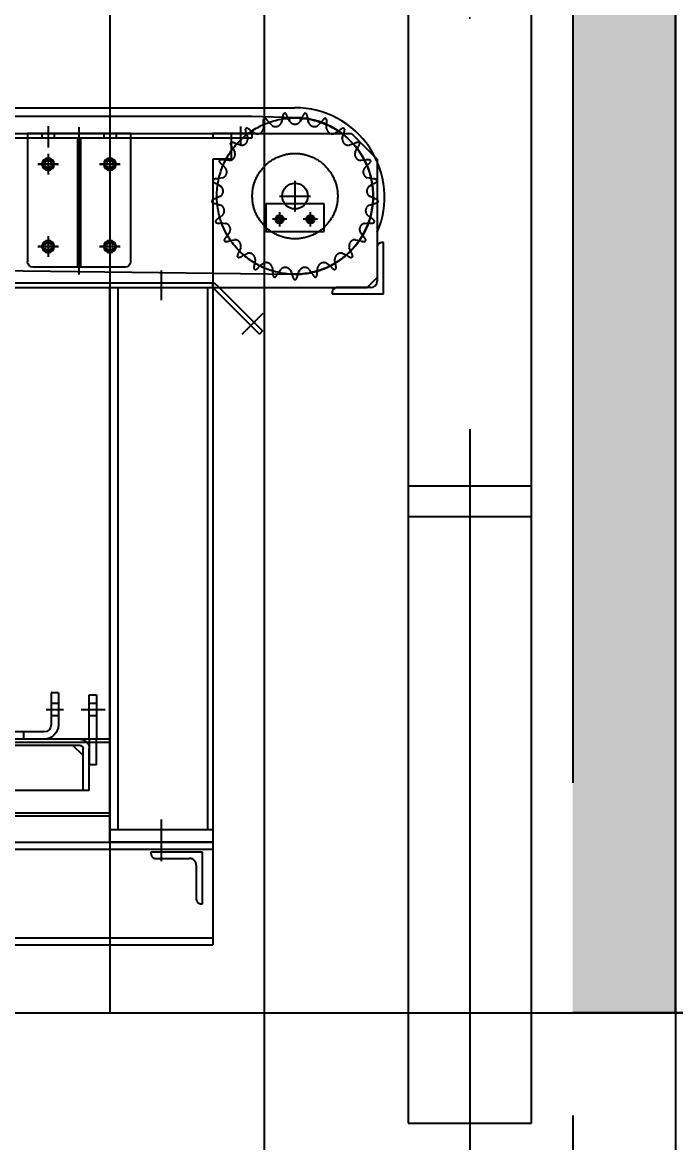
# Model space of a CAD drawing. Extents: x 0 to 210250, y -124674 to 148500.
# Drawn here: x 180342 to 180977, y -120430 to -119340 of the extents above; entities that cross this region are included whole.
import ezdxf

# ---------------------------------------------------------------- set-up
doc = ezdxf.new("R2010")
doc.units = 0
doc.header["$LTSCALE"] = 400
doc.header["$PDSIZE"] = 2
for name, pattern in [('CEN', [17, 15, -1, 0, -1]), ('CENTER', [23, 20, -1, 1, -1]), ('HIDDEN', [9.525, 6.35, -3.175])]:
    doc.linetypes.add(name, pattern=pattern)
doc.layers.get('0').update_dxf_attribs({"linetype": 'CONTINUOUS'})
doc.layers.get('DEFPOINTS').update_dxf_attribs({"linetype": 'CONTINUOUS'})
for name, color, linetype in [('CENTER', 6, 'CEN'), ('DIM', 2, 'CONTINUOUS'), ('GZ_3', 8, 'HIDDEN'), ('GZ_4', 4, 'CENTER'), ('GZ_Qoo06', 6, 'CONTINUOUS'), ('GZ_Qoo08', 8, 'CONTINUOUS'), ('GZ_Qoo10', 181, 'CONTINUOUS'), ('PAINT', 3, 'CONTINUOUS'), ('RAIN', 3, 'CONTINUOUS'), ('WALL', 2, 'CONTINUOUS'), ('WINDOW', 3, 'CONTINUOUS')]:
    doc.layers.add(name, color=color, linetype=linetype)
doc.styles.add('ROMANS', font='romans.shx', dxfattribs={"width": 0.8})
doc.styles.get("Standard").update_dxf_attribs({"font": 'ISOCP.SHX', "bigfont": 'CHINESET.SHX'})
doc.dimstyles.new('AM_ISO', dxfattribs={"dimscale": 300, "dimtxt": 3.5, "dimasz": 3.5, "dimexe": 1, "dimexo": 1, "dimgap": 1.5, "dimtad": 1, "dimdsep": 46, "dimtxsty": 'Standard', "dimcen": 0, "dimclrd": 256, "dimclre": 256, "dimclrt": 256, "dimadec": 0, "dimazin": 2, "dimtp": 0.1, "dimtm": 0.1, "dimtfac": 0.71, "dimtmove": 0, "dimatfit": 3, "dimfxl": 0, "dimlwd": -1, "dimlwe": -1, "dimarcsym": 0})

# ---------------------------------------------------------------- blocks, each defined once
blk = doc.blocks.new('A$C59AC08B8')
at = {"layer": 'PAINT', "linetype": 'Continuous'}
blk.add_lwpolyline([(4696.64, -295.08), (2326.54, -295.08), (2326.54, -307.08), (4696.64, -307.08)], dxfattribs=at)
at = {"layer": 'RAIN', "linetype": 'Continuous'}
for p, q in [((2385.47, -307.08), (2385.47, -295.08)), ((2388.47, -307.08), (2388.47, -295.08))]:
    blk.add_line(p, q, dxfattribs=at)
at = {"layer": 'WALL', "linetype": 'HIDDEN'}
blk.add_line((2337.27, 572.45), (2337.27, -1626.08), dxfattribs=at)
at = {"layer": 'WALL', "color": 3, "linetype": 'Continuous'}
blk.add_lwpolyline([(2337.27, -266.08), (2337.27, -336.08), (2467.27, -336.08), (2467.27, -266.08)], close=True, dxfattribs=at)
blk = doc.blocks.new('A$C51026413')
h = blk.add_hatch(color=3)
h.dxf.hatch_style = 1
h.paths.add_polyline_path([(45, 2520), (145, 2520), (145, -180), (45, -180)])
at = {"layer": 'WINDOW', "linetype": 'Continuous'}
blk.add_line((45, 3160), (45, -180), dxfattribs=at)
at = {"layer": 'WINDOW', "linetype": 'HIDDEN'}
for p in [(145, 2583.5), (45, -180)]:
    blk.add_line(p, (145, -180), dxfattribs=at)
blk = doc.blocks.new('*D225')
at = {"layer": 'DEFPOINTS', "color": 0, "transparency": 16777216}
for p in [(180416.6, -117603.3), (170539.6, -120303.3), (172041.3, -120303.3)]:
    blk.add_point(p, dxfattribs=at)
at = {"layer": 'DIM', "linetype": 'ByBlock', "transparency": 16777216}
for p, q in [((180116.6, -117603.3), (170239.6, -117603.3)), ((170539.6, -118503.3), (170539.6, -119403.3)), ((171741.3, -120303.3), (170239.6, -120303.3))]:
    blk.add_line(p, q, dxfattribs=at)
at = {"layer": 'DIM', "transparency": 16777216}
for points in [[(170389.6, -118503.3), (170689.6, -118503.3), (170539.6, -117603.3)], [(170389.6, -119403.3), (170689.6, -119403.3), (170539.6, -120303.3)]]:
    blk.add_solid(points, dxfattribs=at)
at = {"layer": 'DIM', "transparency": 16777216, "insert": (169819.6, -118953.3), "char_height": 900, "attachment_point": 5, "rotation": 90, "style": 'ROMANS'}
blk.add_mtext('2700', dxfattribs=at)
blk = doc.blocks.new('_DotSmall')
at = {"color": 0, "linetype": 'ByBlock', "const_width": 0.5}
blk.add_lwpolyline([(-0.0625, 0, 1), (0.0625, 0, 1)], format="xyb", close=True, dxfattribs=at)
blk = doc.blocks.new('*D234')
at = {"layer": 'DEFPOINTS', "color": 0, "transparency": 16777216}
for p in [(180576.6, -119003.3), (180976.6, -119003.3), (180976.6, -122752.7)]:
    blk.add_point(p, dxfattribs=at)
at = {"layer": 'DIM', "linetype": 'ByBlock', "transparency": 16777216}
for p, q in [((180576.6, -119103.3), (180576.6, -122852.7)), ((180976.6, -119103.3), (180976.6, -122852.7)), ((180276.6, -122752.7), (179179.5, -122752.7)), ((180976.6, -122752.7), (180576.6, -122752.7)), ((180976.6, -122752.7), (181576.6, -122752.7))]:
    blk.add_line(p, q, dxfattribs=at)
at = {"layer": 'DIM', "transparency": 16777216}
blk.add_solid([(180276.6, -122702.7), (180276.6, -122802.7), (180576.6, -122752.7)], dxfattribs=at)
at = {"layer": 'DIM', "transparency": 16777216, "xscale": 300, "yscale": 300, "zscale": 300, "rotation": 180}
blk.add_blockref('_DotSmall', (180976.6, -122752.7), dxfattribs=at)
at = {"layer": 'DIM', "transparency": 16777216, "insert": (179578.1, -122512.7), "char_height": 300, "attachment_point": 5, "style": 'ROMANS'}
blk.add_mtext('400', dxfattribs=at)
blk = doc.blocks.new('*D235')
at = {"layer": 'DEFPOINTS', "color": 0, "transparency": 16777216}
for p in [(180976.6, -120303.3), (181126.6, -120303.3), (181126.6, -122752.7)]:
    blk.add_point(p, dxfattribs=at)
at = {"layer": 'DIM', "linetype": 'ByBlock', "transparency": 16777216}
for p, q in [((180976.6, -120403.3), (180976.6, -122852.7)), ((181126.6, -120403.3), (181126.6, -122852.7)), ((180976.6, -122752.7), (180676.6, -122752.7)), ((180976.6, -122752.7), (181126.6, -122752.7)), ((181426.6, -122752.7), (181726.6, -122752.7))]:
    blk.add_line(p, q, dxfattribs=at)
at = {"layer": 'DIM', "transparency": 16777216}
blk.add_solid([(181426.6, -122702.7), (181426.6, -122802.7), (181126.6, -122752.7)], dxfattribs=at)
at = {"layer": 'DIM', "transparency": 16777216, "xscale": 300, "yscale": 300, "zscale": 300}
blk.add_blockref('_DotSmall', (180976.6, -122752.7), dxfattribs=at)
at = {"layer": 'DIM', "transparency": 16777216, "insert": (181051.6, -122512.7), "char_height": 300, "attachment_point": 5, "style": 'ROMANS'}
blk.add_mtext('150', dxfattribs=at)
blk = doc.blocks.new('*D237')
at = {"layer": 'DEFPOINTS', "color": 0, "transparency": 16777216}
for p in [(180876.6, -120303.3), (180976.6, -120303.3), (180876.6, -121124)]:
    blk.add_point(p, dxfattribs=at)
at = {"layer": 'DIM', "linetype": 'ByBlock', "transparency": 16777216}
for p, q in [((180876.6, -120403.3), (180876.6, -121224)), ((180976.6, -120403.3), (180976.6, -121224)), ((180576.6, -121124), (179513.8, -121124)), ((180976.6, -121124), (180876.6, -121124)), ((181276.6, -121124), (181576.6, -121124))]:
    blk.add_line(p, q, dxfattribs=at)
at = {"layer": 'DIM', "transparency": 16777216}
for points in [[(180576.6, -121074), (180576.6, -121174), (180876.6, -121124)], [(181276.6, -121074), (181276.6, -121174), (180976.6, -121124)]]:
    blk.add_solid(points, dxfattribs=at)
at = {"layer": 'DIM', "transparency": 16777216, "insert": (179895.2, -120884), "char_height": 300, "attachment_point": 5, "style": 'ROMANS'}
blk.add_mtext('100', dxfattribs=at)
blk = doc.blocks.new('RS60T25')
for p, q in [((-30.6, 70), (-30.7, 65.7)), ((-22.6, 68.9), (-25.6, 71.9)), ((-12.2, 75.4), (-13.4, 71.3)), ((-4.8, 72.3), (-6.9, 76)), ((6.9, 76), (4.8, 72.3)), ((13.4, 71.3), (12.2, 75.4)), ((25.6, 71.9), (22.6, 68.9)), ((30.7, 65.7), (30.6, 70)), ((-47, 60.2), (-46, 56)), ((-39, 61.1), (-42.7, 63.3)), ((42.7, 63.3), (39, 61.1)), ((46, 56), (47, 60.2)), ((-60.5, 46.6), (-58.5, 42.8)), ((-53, 49.5), (-57.1, 50.7)), ((57.1, 50.7), (53, 49.5)), ((58.5, 42.8), (60.5, 46.6)), ((-63.6, 34.7), (-67.9, 34.9)), ((67.9, 34.9), (63.6, 34.7)), ((-70.2, 30), (-67.3, 26.9)), ((67.3, 26.9), (70.2, 30)), ((-75.5, 11.6), (-71.9, 9.3)), ((-70.3, 17.8), (-74.5, 17)), ((74.5, 17), (70.3, 17.8)), ((71.9, 9.3), (75.5, 11.6)), ((-72.5, -0.2), (-76.3, -2.1)), ((-76, -7.5), (-72, -8.9)), ((72, -8.9), (76, -7.5)), ((76.3, -2.1), (72.5, -0.2)), ((-70.2, -18.3), (-73.4, -21)), ((73.4, -21), (70.2, -18.3)), ((-71.7, -26.1), (-67.5, -26.5)), ((67.5, -26.5), (71.7, -26.1)), ((-63.4, -35.1), (-65.9, -38.6)), ((-63, -43.2), (-58.8, -42.4)), ((58.8, -42.4), (63, -43.2)), ((65.9, -38.6), (63.4, -35.1)), ((-52.7, -49.8), (-54.2, -53.8)), ((54.2, -53.8), (52.7, -49.8)), ((-50.3, -57.5), (-46.4, -55.7)), ((-38.6, -61.3), (-39.1, -65.6)), ((39.1, -65.6), (38.6, -61.3)), ((46.4, -55.7), (50.3, -57.5)), ((-34.4, -68.2), (-31.1, -65.5)), ((-22.2, -69), (-21.6, -73.2)), ((-16.4, -74.6), (-13.8, -71.2)), ((-4.3, -72.4), (-2.7, -76.3)), ((2.7, -76.3), (4.3, -72.4)), ((13.8, -71.2), (16.4, -74.6)), ((21.6, -73.2), (22.2, -69)), ((31.1, -65.5), (34.4, -68.2))]:
    blk.add_line(p, q)
blk.add_circle((0, 0), 41.5)
for centre, radius, start, end in [((-2.4, 75.7), 9.81, 151.6175, 176.3087), ((-27.7, 77.3), 15.6, 352.76, 356.3087), ((0, 0), 81.1, 97.2, 97.7883), ((0, 0), 81.1, 96.6117, 97.2), ((-16.5, 73.9), 9.81, 18.0913, 42.7825), ((7.6, 81.8), 15.6, 198.0913, 201.64), ((-7.6, 81.8), 15.6, 338.36, 341.9087), ((16.5, 73.9), 9.81, 137.2175, 161.9087), ((0, 0), 81.1, 82.8, 83.3883), ((0, 0), 81.1, 82.2117, 82.8), ((2.4, 75.7), 9.81, 3.6913, 28.3825), ((27.7, 77.3), 15.6, 183.6913, 187.24), ((0, 0), 81.1, 126, 126.5883), ((0, 0), 81.1, 125.4117, 126), ((-50.1, 56.8), 9.81, 46.8913, 71.5825), ((-36.6, 66.6), 6.02, 298.8, 351.4), ((-21.1, 72.7), 9.81, 166.0175, 190.7087), ((-46, 68), 15.6, 7.16, 10.7087), ((0, 0), 81.1, 111.6, 112.1883), ((0, 0), 81.1, 111.0117, 111.6), ((-34.4, 67.5), 9.81, 32.4913, 57.1825), ((-13, 81.1), 15.6, 212.4913, 216.04), ((-18.9, 73.6), 6.02, 231.8, 284.4), ((-18.9, 73.6), 6.02, 284.4, 337), ((0, 76), 6.02, 217.4, 270), ((0, 76), 6.02, 270, 322.6), ((18.9, 73.6), 6.02, 203, 255.6), ((18.9, 73.6), 6.02, 255.6, 308.2), ((13, 81.1), 15.6, 323.96, 327.5087), ((34.4, 67.5), 9.81, 122.8175, 147.5087), ((0, 0), 81.1, 68.4, 68.9883), ((0, 0), 81.1, 67.8117, 68.4), ((21.1, 72.7), 9.81, 349.2913, 13.9825), ((46, 68), 15.6, 169.2913, 172.84), ((36.6, 66.6), 6.02, 188.6, 241.2), ((50.1, 56.8), 9.81, 108.4175, 133.1087), ((0, 0), 81.1, 54, 54.5883), ((0, 0), 81.1, 53.4117, 54), ((-38.5, 65.2), 9.81, 180.4175, 205.1087), ((-52, 55.4), 6.02, 313.2, 5.8), ((-61.5, 54.4), 15.6, 21.56, 25.1087), ((-32.8, 75.3), 15.6, 226.8913, 230.44), ((-36.6, 66.6), 6.02, 246.2, 298.8), ((36.6, 66.6), 6.02, 241.2, 293.8), ((32.8, 75.3), 15.6, 309.56, 313.1087), ((52, 55.4), 6.02, 174.2, 226.8), ((61.5, 54.4), 15.6, 154.8913, 158.44), ((38.5, 65.2), 9.81, 334.8913, 359.5825), ((0, 0), 81.1, 140.4, 140.9883), ((-53.5, 53.6), 9.81, 194.8175, 219.5087), ((0, 0), 81.1, 139.8117, 140.4), ((-62.7, 42.6), 9.81, 61.2913, 85.9825), ((-73.1, 37.4), 15.6, 35.96, 39.5087), ((-50.5, 64.8), 15.6, 241.2913, 244.84), ((-52, 55.4), 6.02, 260.6, 313.2), ((52, 55.4), 6.02, 226.8, 279.4), ((50.5, 64.8), 15.6, 295.16, 298.7087), ((62.7, 42.6), 9.81, 94.0175, 118.7087), ((73.1, 37.4), 15.6, 140.4913, 144.04), ((53.5, 53.6), 9.81, 320.4913, 345.1825), ((0, 0), 81.1, 39.6, 40.1883), ((0, 0), 81.1, 39.0117, 39.6), ((0, 0), 81.1, 154.8, 155.3883), ((-65.2, 38.6), 9.81, 209.2175, 233.9087), ((0, 0), 81.1, 154.2117, 154.8), ((-71.3, 25.6), 9.81, 75.6913, 100.3825), ((-65, 50.2), 15.6, 255.6913, 259.24), ((-64.2, 40.7), 6.02, 275, 327.6), ((-64.2, 40.7), 6.02, 327.6, 20.2), ((64.2, 40.7), 6.02, 159.8, 212.4), ((64.2, 40.7), 6.02, 212.4, 265), ((65, 50.2), 15.6, 280.76, 284.3087), ((71.3, 25.6), 9.81, 79.6175, 104.3087), ((65.2, 38.6), 9.81, 306.0913, 330.7825), ((0, 0), 81.1, 25.2, 25.7883), ((0, 0), 81.1, 24.6117, 25.2), ((-80.1, 18.1), 15.6, 50.36, 53.9087), ((-72.3, 23.5), 6.02, 342, 34.6), ((72.3, 23.5), 6.02, 145.4, 198), ((80.1, 18.1), 15.6, 126.0913, 129.64), ((0, 0), 81.1, 169.2, 169.7883), ((-72.7, 21.2), 9.81, 223.6175, 248.3087), ((0, 0), 81.1, 168.6117, 169.2), ((-75.4, 7.1), 9.81, 90.0913, 114.7825), ((-82.1, -2.4), 15.6, 64.76, 68.3087), ((-75.4, 32.5), 15.6, 270.0913, 273.64), ((-72.3, 23.5), 6.02, 289.4, 342), ((72.3, 23.5), 6.02, 198, 250.6), ((75.4, 32.5), 15.6, 266.36, 269.9087), ((75.4, 7.1), 9.81, 65.2175, 89.9087), ((82.1, -2.4), 15.6, 111.6913, 115.24), ((72.7, 21.2), 9.81, 291.6913, 316.3825), ((0, 0), 81.1, 10.8, 11.3883), ((0, 0), 81.1, 10.2117, 10.8), ((-75.8, 4.8), 6.02, 303.8, 356.4), ((-75.8, 4.8), 6.02, 356.4, 49), ((75.8, 4.8), 6.02, 131, 183.6), ((75.8, 4.8), 6.02, 183.6, 236.2), ((-74.8, -11.9), 9.81, 104.4913, 129.1825), ((0, 0), 81.1, 183.0117, 183.6), ((0, 0), 81.1, 183.6, 184.1883), ((-75.7, 2.4), 9.81, 238.0175, 262.7087), ((-81.1, 12.7), 15.6, 284.4913, 288.04), ((-78.9, -22.8), 15.6, 79.16, 82.7087), ((-74.7, -14.2), 6.02, 10.8, 63.4), ((74.7, -14.2), 6.02, 116.6, 169.2), ((78.9, -22.8), 15.6, 97.2913, 100.84), ((81.1, 12.7), 15.6, 251.96, 255.5087), ((75.7, 2.4), 9.81, 277.2913, 301.9825), ((74.8, -11.9), 9.81, 50.8175, 75.5087), ((0, 0), 81.1, 355.8117, 356.4), ((0, 0), 81.1, 356.4, 356.9883), ((-69.5, -30.1), 9.81, 118.8913, 143.5825), ((-81.8, -7.9), 15.6, 298.8913, 302.44), ((-74.7, -14.2), 6.02, 318.2, 10.8), ((74.7, -14.2), 6.02, 169.2, 221.8), ((81.8, -7.9), 15.6, 237.56, 241.1087), ((69.5, -30.1), 9.81, 36.4175, 61.1087), ((0, 0), 81.1, 197.4117, 198), ((0, 0), 81.1, 198, 198.5883), ((-73.9, -16.5), 9.81, 252.4175, 277.1087), ((-70.8, -41.7), 15.6, 93.56, 97.1087), ((-68.8, -32.4), 6.02, 25.2, 77.8), ((-68.8, -32.4), 6.02, 332.6, 25.2), ((68.8, -32.4), 6.02, 154.8, 207.4), ((68.8, -32.4), 6.02, 102.2, 154.8), ((70.8, -41.7), 15.6, 82.8913, 86.44), ((73.9, -16.5), 9.81, 262.8913, 287.5825), ((0, 0), 81.1, 341.4117, 342), ((0, 0), 81.1, 342, 342.5883), ((-59.8, -46.4), 9.81, 133.2913, 157.9825), ((0, 0), 81.1, 211.8117, 212.4), ((0, 0), 81.1, 212.4, 212.9883), ((-67.5, -34.4), 9.81, 266.8175, 291.5087), ((-77.2, -28), 15.6, 313.2913, 316.84), ((-58.2, -58), 15.6, 107.96, 111.5087), ((-58.6, -48.4), 6.02, 39.6, 92.2), ((58.6, -48.4), 6.02, 87.8, 140.4), ((58.2, -58), 15.6, 68.4913, 72.04), ((67.5, -34.4), 9.81, 248.4913, 273.1825), ((77.2, -28), 15.6, 223.16, 226.7087), ((59.8, -46.4), 9.81, 22.0175, 46.7087), ((0, 0), 81.1, 327.0117, 327.6), ((0, 0), 81.1, 327.6, 328.1883), ((-67.8, -46.3), 15.6, 327.6913, 331.24), ((-58.6, -48.4), 6.02, 347, 39.6), ((58.6, -48.4), 6.02, 140.4, 193), ((67.8, -46.3), 15.6, 208.76, 212.3087), ((-46.4, -59.9), 9.81, 147.6913, 172.3825), ((0, 0), 81.1, 226.2117, 226.8), ((0, 0), 81.1, 226.8, 227.3883), ((-56.8, -50.1), 9.81, 281.2175, 305.9087), ((-41.9, -70.6), 15.6, 122.36, 125.9087), ((-44.7, -61.5), 6.02, 54, 106.6), ((-44.7, -61.5), 6.02, 1.4, 54), ((-28, -70.7), 6.02, 68.4, 121), ((-28, -70.7), 6.02, 15.8, 68.4), ((28, -70.7), 6.02, 111.6, 164.2), ((28, -70.7), 6.02, 59, 111.6), ((44.7, -61.5), 6.02, 126, 178.6), ((44.7, -61.5), 6.02, 73.4, 126), ((41.9, -70.6), 15.6, 54.0913, 57.64), ((56.8, -50.1), 9.81, 234.0913, 258.7825), ((46.4, -59.9), 9.81, 7.6175, 32.3087), ((0, 0), 81.1, 312.6117, 313.2), ((0, 0), 81.1, 313.2, 313.7883), ((-30.1, -69.5), 9.81, 162.0913, 186.7825), ((0, 0), 81.1, 240.6117, 241.2), ((-54.2, -61.7), 15.6, 342.0913, 345.64), ((0, 0), 81.1, 241.2, 241.7883), ((-42.6, -62.6), 9.81, 295.6175, 320.3087), ((-23.1, -78.8), 15.6, 136.76, 140.3087), ((-37.1, -73.3), 15.6, 356.4913, 0.04), ((-11.8, -74.8), 9.81, 176.4913, 201.1825), ((-25.7, -71.3), 9.81, 310.0175, 334.7087), ((-2.7, -82.1), 15.6, 151.16, 154.7087), ((-9.5, -75.4), 6.02, 82.8, 135.4), ((-9.5, -75.4), 6.02, 30.2, 82.8), ((9.5, -75.4), 6.02, 97.2, 149.8), ((9.5, -75.4), 6.02, 44.6, 97.2), ((2.7, -82.1), 15.6, 25.2913, 28.84), ((25.7, -71.3), 9.81, 205.2913, 229.9825), ((11.8, -74.8), 9.81, 338.8175, 3.5087), ((37.1, -73.3), 15.6, 179.96, 183.5087), ((23.1, -78.8), 15.6, 39.6913, 43.24), ((42.6, -62.6), 9.81, 219.6913, 244.3825), ((0, 0), 81.1, 298.2117, 298.8), ((54.2, -61.7), 15.6, 194.36, 197.9087), ((0, 0), 81.1, 298.8, 299.3883), ((30.1, -69.5), 9.81, 353.2175, 17.9087), ((0, 0), 81.1, 255.0117, 255.6), ((0, 0), 81.1, 255.6, 256.1883), ((-17.8, -80.2), 15.6, 10.8913, 14.44), ((7.1, -75.4), 9.81, 190.8913, 215.5825), ((0, 0), 81.1, 269.4117, 270), ((0, 0), 81.1, 270, 270.5883), ((-7.1, -75.4), 9.81, 324.4175, 349.1087), ((17.8, -80.2), 15.6, 165.56, 169.1087), ((0, 0), 81.1, 283.8117, 284.4), ((0, 0), 81.1, 284.4, 284.9883)]:
    blk.add_arc(centre, radius, start, end)
at = {"layer": 'GZ_4'}
blk.add_circle((0, 0), 76, dxfattribs=at)
blk = doc.blocks.new('A$C356F1CE9-5')
for p, q in [((-80, 30), (20, 30)), ((-80, 30), (-80, -95)), ((20, 30), (20, -95)), ((-75, -100), (15, -100))]:
    blk.add_line(p, q)
for centre in [(-60, 0), (0, 0), (-60, -80), (0, -80)]:
    blk.add_circle(centre, 6)
for centre, start, end in [((-75, -95), 180, 270), ((15, -95), 270, 0)]:
    blk.add_arc(centre, 5, start, end)
at = {"layer": 'GZ_3'}
for p, q in [((-80, 25.5), (20, 25.5)), ((-66, 30), (-66, 25.5)), ((-54, 30), (-54, 25.5)), ((-31.6, 25.5), (-31.6, -100)), ((-28.4, 25.5), (-28.4, -100)), ((-6, 30), (-6, 25.5)), ((6, 30), (6, 25.5))]:
    blk.add_line(p, q, dxfattribs=at)
at = {"layer": 'GZ_4'}
for p, q in [((-60, 37), (-60, 16.4)), ((-30, 36.1), (-30, -105.8)), ((0, 37), (0, 16.4)), ((-69.6, 0), (-50.4, 0)), ((-60, 9.6), (-60, -9.6)), ((-9.6, 0), (9.6, 0)), ((0, 9.6), (0, -9.6)), ((-60, -70.4), (-60, -89.6)), ((0, -70.4), (0, -89.6)), ((-69.6, -80), (-50.4, -80)), ((-9.6, -80), (9.6, -80))]:
    blk.add_line(p, q, dxfattribs=at)
blk = doc.blocks.new('A$C591D66EE')
for p, q in [((-5, 37.2), (-4.2, 38)), ((-5, 37.2), (5, 37.2)), ((-5, 7), (-5, 37.2)), ((-4.2, 38), (4.2, 38)), ((4.2, 38), (5, 37.2)), ((5, 37.2), (5, 7))]:
    blk.add_line(p, q)
at = {"layer": 'GZ_3'}
for p, q in [((-4.2, 7), (-4.2, 38)), ((4.2, 7), (4.2, 38)), ((-5, 7), (-5, 0)), ((5, 7), (-5, 7)), ((-5, 0.8), (5, 0.8)), ((-5, 0.8), (-4.2, 0)), ((-5, 0), (5, 0)), ((-4.2, 7), (-4.2, 0)), ((4.2, 7), (4.2, 0)), ((4.2, 0), (5, 0.8)), ((5, 7), (5, 0))]:
    blk.add_line(p, q, dxfattribs=at)
at = {"layer": 'GZ_4'}
blk.add_line((0, 41.5), (0, -7.5), dxfattribs=at)
blk = doc.blocks.new('A$C16296130-1')
for p, q in [((-205, 45), (-205, 14)), ((-205, 45), (-198, 45)), ((-198, 45), (-198, 14)), ((-191, 7), (30, 7)), ((-191, 0), (30, 0)), ((30, 0), (30, 7))]:
    blk.add_line(p, q)
for radius in [14, 7]:
    blk.add_arc((-191, 14), radius, 180, 270)
at = {"layer": 'GZ_3'}
for p, q in [((-198, 35), (-205, 35)), ((-198, 23), (-205, 23)), ((-171, 7), (-171, 0)), ((-119, 7), (-119, 0)), ((-31, 7), (-31, 0)), ((21, 7), (21, 0))]:
    blk.add_line(p, q, dxfattribs=at)
at = {"layer": 'GZ_4'}
blk.add_line((-193, 29), (-210, 29), dxfattribs=at)
for p in [(-145, 0), (-5, 0)]:
    blk.add_blockref('A$C591D66EE', p)
blk = doc.blocks.new('A$C06CE2DE4')
for p, q in [((0, 27), (0, 0)), ((57, 27), (0, 27)), ((57, 0), (57, 27)), ((0, 0), (57, 0))]:
    blk.add_line(p, q)
for centre in [(13.5, 12), (43.5, 12)]:
    blk.add_circle(centre, 4)
at = {"layer": 'GZ_4'}
for p, q in [((20.5, 12), (6.5, 12)), ((13.5, 19), (13.5, 5)), ((50.5, 12), (36.5, 12)), ((43.5, 5), (43.5, 19))]:
    blk.add_line(p, q, dxfattribs=at)
blk = doc.blocks.new('SCR1-64560521')
blk.add_circle((0, 0), 2.5)
at = {"layer": 'GZ_3'}
blk.add_arc((0, 0), 3, 255, 195, dxfattribs=at)
at = {"layer": 'GZ_4'}
for p, q in [((-3.6, 0), (3.6, 0)), ((0, 3.6), (0, -3.6))]:
    blk.add_line(p, q, dxfattribs=at)
blk = doc.blocks.new('A$C35AF0223-N01')
for p, q in [((6, 34), (16, 44)), ((9, 50), (261, 50)), ((9, 44), (261, 44)), ((254, 44), (264, 34)), ((0, 0), (0, 41)), ((6, 0), (6, 41)), ((264, 41), (264, 0)), ((270, 41), (270, 0)), ((0, 0), (6, 0)), ((6, 0), (264, 0)), ((270, 0), (264, 0))]:
    blk.add_line(p, q)
for centre, radius, start, end in [((9, 41), 9, 90, 180), ((9, 41), 3, 90, 180), ((261, 41), 9, 0, 90), ((261, 41), 3, 0, 90)]:
    blk.add_arc(centre, radius, start, end)
at = {"layer": 'GZ_3'}
for p, q in [((87, 44), (87, 50)), ((88.5, 44), (88.5, 50)), ((95.5, 44), (95.5, 50)), ((97, 44), (97, 50)), ((227, 44), (227, 50)), ((228.5, 44), (228.5, 50)), ((235.5, 44), (235.5, 50)), ((237, 44), (237, 50))]:
    blk.add_line(p, q, dxfattribs=at)
at = {"layer": 'GZ_4'}
for p, q in [((92, 36.5), (92, 57.5)), ((232, 36.5), (232, 57.5))]:
    blk.add_line(p, q, dxfattribs=at)
blk = doc.blocks.new('M10 牙')
blk.add_circle((0, 0), 3.5)
at = {"layer": 'GZ_3'}
blk.add_circle((0, 0), 5, dxfattribs=at)
at = {"layer": 'GZ_4'}
for p, q in [((-10.1, 0), (10.1, 0)), ((0, -10.1), (0, 10.1))]:
    blk.add_line(p, q, dxfattribs=at)
blk = doc.blocks.new('L-F50X50X6')
for p, q in [((1.5, 50), (0, 50)), ((0, 50), (0, 0)), ((6, 12.5), (6, 45.5)), ((0, 0), (50, 0)), ((45.5, 6), (12.5, 6)), ((50, 0), (50, 1.5))]:
    blk.add_line(p, q)
for centre, radius, start, end in [((1.5, 45.5), 4.5, 0, 90), ((12.5, 12.5), 6.5, 180, 270), ((45.5, 1.5), 4.5, 0, 90)]:
    blk.add_arc(centre, radius, start, end)
blk = doc.blocks.new('G$C4895209F')
for p, q in [((1746, 547.3), (2081, 547.3)), ((2081, 547.3), (2106, 522.3)), ((2106, 522.3), (2106, 407.3)), ((2106, 407.3), (2096, 397.3)), ((1746, 397.3), (2096, 397.3)), ((1846, -141.7), (1846, 397.3)), ((1946, 397.3), (1946, 401.8)), ((1946, 397.3), (1946, -141.7)), ((1946, 397.3), (1991.4, 352)), ((1952.4, 397.3), (1994.5, 355.2)), ((1994.5, 355.2), (1991.4, 352)), ((1826, -41.7), (1826, 1.3)), ((1826, 1.3), (1833, 1.3)), ((1833, 1.3), (1833, -41.7)), ((1846, -41.7), (91, -41.7)), ((1846, -116.7), (91, -116.7)), ((1946, -129.7), (1846, -129.7)), ((1946, -141.7), (1846, -141.7))]:
    blk.add_line(p, q)
blk.add_circle((2026, 486.3), 12.5)
at = {"layer": 'GZ_3'}
for p, q in [((1984, 547.3), (1946, 547.3)), ((1946, 547.3), (1946, 542.8)), ((1964, 547.3), (1964, 522.3)), ((1984, 547.3), (1984, 542.8)), ((1984, 542.8), (-154, 542.8)), ((1946, 522.3), (1946, 397.3)), ((1964, 522.3), (1946, 522.3)), ((1946, 401.8), (-44, 401.8)), ((1854, -129.7), (1854, 397.3)), ((1941, 397.3), (1941, -129.7)), ((1946, 401.8), (1947.9, 401.8)), ((1952.4, 397.3), (1947.9, 401.8)), ((1826, -6.7), (1833, -6.7)), ((1826, -18.7), (1833, -18.7)), ((1826, -41.7), (1826, -66.7)), ((1833, -66.7), (1833, -41.7)), ((1846, -44.9), (91, -44.9)), ((1833, -66.7), (1826, -66.7)), ((1846, -113.5), (91, -113.5))]:
    blk.add_line(p, q, dxfattribs=at)
at = {"layer": 'GZ_4'}
for p, q in [((1816, 553.4), (1816, 410)), ((1973, 554.1), (1973, 536.1)), ((2026, 501.3), (2026, 471.3)), ((2011, 486.3), (2041, 486.3)), ((1896, 414), (1896, 385.2)), ((1994.6, 372.2), (1974.3, 351.9)), ((1818, -12.7), (1841.4, -12.7)), ((1896, -119.9), (1896, -154))]:
    blk.add_line(p, q, dxfattribs=at)
for name, p, rotation in [('M10 牙', (1786, 517.3), 270), ('M10 牙', (1846, 517.3), 270), ('M10 牙', (1786, 437.3), 270), ('M10 牙', (1846, 437.3), 270), ('L-F50X50X6', (2112, 391.3), 90.00000000000001)]:
    blk.add_blockref(name, p, dxfattribs=dict(rotation=rotation))
for p in [(2011, 463.8), (2041, 463.8)]:
    blk.add_blockref('SCR1-64560521', p)
at = {"layer": 'GZ_3', "xscale": -1}
blk.add_blockref('A$C35AF0223-N01', (1826, -91.7), dxfattribs=at)
blk = doc.blocks.new('G$C0CE2F089')
at = {"layer": 'GZ_4', "elevation": 0}
blk.add_lwpolyline([(-182, 563.7, 0.990898), (-182, 410.3), (1317, 416.2, -0.416241), (1374.9, 358.3), (1370, 237.3, 1), (1522, 237.3), (1519.1, 358.3, -0.433054), (1577, 416.2), (2026, 410.3, 0.999278), (2026, 562.5), (1984, 563.7), (-182, 563.7)], format="xyb", dxfattribs=at)
at = {"layer": 'GZ_Qoo06'}
blk.add_line((-182, 572.3), (2026, 572.3), dxfattribs=at)
blk.add_arc((2026, 485.3), 87, 336.859, 90, dxfattribs=at)
for name, p in [('G$C4895209F', (0, 0)), ('A$C06CE2DE4', (1997.5, 451.8))]:
    blk.add_blockref(name, p)
at = {"xscale": -1}
blk.add_blockref('A$C16296130-1', (1591, -41.7), dxfattribs=at)
at = {"layer": 'GZ_3'}
blk.add_blockref('RS60T25', (2026, 486.3), dxfattribs=at)
at = {"layer": 'GZ_Qoo10', "xscale": -1}
blk.add_blockref('A$C356F1CE9-5', (1786, 517.3), dxfattribs=at)
blk = doc.blocks.new('G$C382C8202')
for p, q in [((1700, 135.1), (1965, 135.1)), ((1965, 135.1), (1965, 35.1)), ((1700, 128.1), (1965, 128.1)), ((1700, 42.1), (1965, 42.1)), ((1700, 35.1), (1965, 35.1))]:
    blk.add_line(p, q)
at = {"layer": 'GZ_4'}
blk.add_line((1915, 146.8), (1915, 116.5), dxfattribs=at)
at = {"layer": 'GZ_3', "rotation": 180}
blk.add_blockref('L-F50X50X6', (1955, 125.1), dxfattribs=at)
blk = doc.blocks.new('G$C37AEC180')
blk.add_blockref('G$C382C8202', (281, 35.9))
at = {"layer": 'GZ_Qoo08'}
blk.add_blockref('G$C0CE2F089', (300, 312.7), dxfattribs=at)

msp = doc.modelspace()

# ---------------------------------------------------------------- linework, layer by layer
msp.add_lwpolyline([(181126.643, -120303.335), (180976.643, -120303.335), (180976.643, -96674.557), (181126.643, -96674.557)], close=True)
at = {"layer": 'CENTER'}
msp.add_line((180776.643, -92535.599), (180776.643, -120743.51), dxfattribs=at)

# ---------------------------------------------------------------- block references
at = {"color": 0, "xscale": 10, "yscale": 10, "zscale": 10, "rotation": 90}
msp.add_blockref('A$C59AC08B8', (177765.854, -143675.994), dxfattribs=at)
msp.add_blockref('G$C37AEC180', (178280.643, -120308.335))
at = {"color": 0, "xscale": -1}
msp.add_blockref('A$C51026413', (181021.643, -120123.335), dxfattribs=at)

# ---------------------------------------------------------------- dimensions: what is measured, and where the dimension line sits
at = {"layer": 'DIM'}
dim = msp.add_linear_dim(base=(170539.602, -120303.335), p1=(180416.643, -117603.335), p2=(172041.332, -120303.335), angle=90, dimstyle='AM_ISO', override={"dimtxt": 3, "dimasz": 3, "dimgap": 0.9, "dimtxsty": 'ROMANS', "dimfxl": 10}, dxfattribs=at)
dim.commit()
dim.dimension.update_dxf_attribs({"geometry": '*D225', "text_midpoint": (170539.602, -118953.335), "dimtype": 160})
for base, p1, p2, override, picture, middle in [((180976.643, -122752.709), (180576.643, -119003.335), (180976.643, -119003.335), {"dimscale": 100, "dimtxt": 3, "dimasz": 3, "dimgap": 0.9, "dimtxsty": 'ROMANS', "dimblk2": 'DotSmall', "dimsah": 1, "dimfxl": 10}, '*D234', (179578.072, -122752.709)), ((181126.643, -122752.709), (180976.643, -120303.335), (181126.643, -120303.335), {"dimscale": 100, "dimtxt": 3, "dimasz": 3, "dimgap": 0.9, "dimtxsty": 'ROMANS', "dimblk1": 'DotSmall', "dimsah": 1, "dimfxl": 10}, '*D235', (181051.643, -122752.709))]:
    dim = msp.add_linear_dim(base=base, p1=p1, p2=p2, dimstyle='AM_ISO', override=override, dxfattribs=at)
    dim.commit()
    dim.dimension.update_dxf_attribs({"geometry": picture, "text_midpoint": middle, "dimtype": 160})
dim = msp.add_linear_dim(base=(180876.643, -121124.04), p1=(180976.643, -120303.335), p2=(180876.643, -120303.335), dimstyle='AM_ISO', override={"dimscale": 100, "dimtxt": 3, "dimasz": 3, "dimgap": 0.9, "dimdec": 0, "dimtxsty": 'ROMANS', "dimfxl": 10}, dxfattribs=at)
dim.commit()
dim.dimension.update_dxf_attribs({"geometry": '*D237', "text_midpoint": (179895.215, -120884.04)})

doc.saveas('drawing.dxf')
